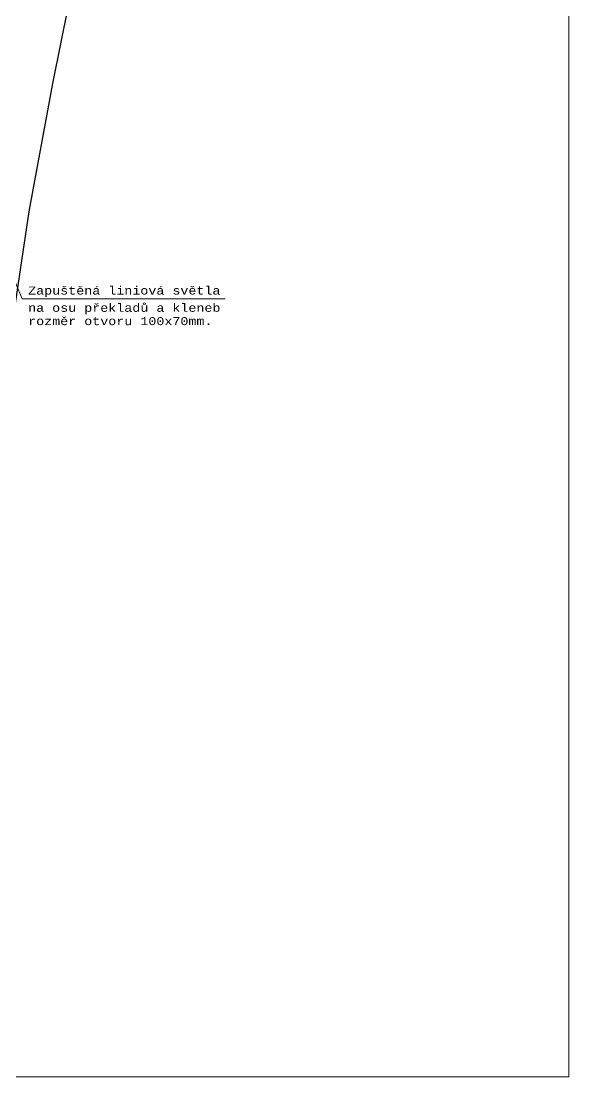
# Model space of a CAD drawing. Header units: millimetres. Extents: x -934 to 41066, y -946 to 28754.
# Drawn here: x 30789 to 41066, y -946 to 18846 of the extents above; entities that cross this region are included whole.
import ezdxf

# ---------------------------------------------------------------- set-up
doc = ezdxf.new("R2010")
doc.units = ezdxf.units.MM
for name, color, linetype, lineweight in [('A_popis.exterdoprava_Pero_č.__15', 7, 'Continuous', 13), ('A_zdi.kce_Pero_č.__1', 7, 'Continuous', 30), ('bar', 1, 'Continuous', 18), ('C_popisky_Pero_č.__2', 7, 'Continuous', 13)]:
    doc.layers.add(name, color=color, linetype=linetype, lineweight=lineweight)
doc.layers.add('C_popisky', color=7, linetype='Continuous')
doc.styles.add('GENERATED_STYLE_2', font='Courier New.ttf')

# ---------------------------------------------------------------- blocks, each defined once
blk = doc.blocks.new('Lomená čára_1', base_point=(18248, -68160))
at = {"layer": 'C_popisky_Pero_č.__2', "color": 1, "linetype": 'Continuous', "lineweight": 13}
for q in [(13659, -66713), (13795, -66651)]:
    blk.add_line((13673, -66564), q, dxfattribs=at)
at = {"layer": 'C_popisky_Pero_č.__2', "color": 1, "linetype": 'Continuous', "lineweight": 13, "flags": 128}
blk.add_lwpolyline([(18248, -68160), (14441, -68258), (13673, -66564)], dxfattribs=at)

msp = doc.modelspace()

# ---------------------------------------------------------------- linework, layer by layer
at = {"layer": 'A_zdi.kce_Pero_č.__1', "color": 7, "linetype": 'Continuous', "lineweight": 30, "flags": 128}
for points in [[(31385.8, 17674.8), (32567.5, 23535.5)], [(30942.5, 15277.2), (31385.8, 17674.8)], [(30490.2, 12251.2), (30942.5, 15277.2)]]:
    msp.add_lwpolyline(points, dxfattribs=at)
at = {"layer": 'bar', "ltscale": 0.5}
msp.add_lwpolyline([(-934.2, 28753.8), (41065.8, 28753.8), (41065.8, -946.2), (-934.2, -946.2), (-934.2, 28753.8)], dxfattribs=at)

# ---------------------------------------------------------------- block references
at = {"layer": 'C_popisky', "color": 7, "linetype": 'Continuous', "lineweight": 13, "rotation": 358.518874422707}
msp.add_blockref('Lomená čára_1', (34619.4, 13641.6), dxfattribs=at)

# ---------------------------------------------------------------- texts
at = {"layer": 'A_popis.exterdoprava_Pero_č.__15', "color": 1, "linetype": 'Continuous', "lineweight": 13, "char_height": 150, "attachment_point": 7, "style": 'GENERATED_STYLE_2'}
for s, insert in [('\\A1;{\\fCourier New|b0|i0|c238|p53;Zapuštěná liniová světla}', (30921.2, 13672.2)), ('\\A1;{\\fCourier New|b0|i0|c238|p53;na osu překladů a kleneb\\Prozměr otvoru 100x70mm.}', (30921.2, 13144))]:
    msp.add_mtext(s, dxfattribs=dict(at, insert=insert))

doc.saveas('drawing.dxf')
